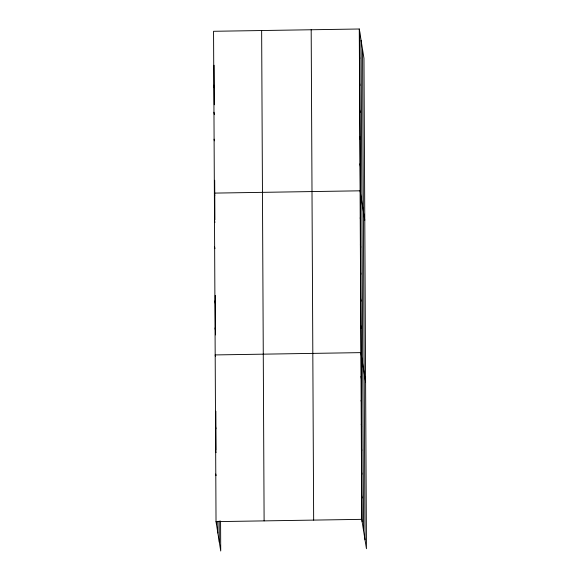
<?xml version="1.0" encoding="UTF-8"?>
<svg xmlns="http://www.w3.org/2000/svg" width="580" height="580" viewBox="0 0 580 580"><rect width="100%" height="100%" fill="white"/><g stroke="black" fill="none" stroke-linecap="round" stroke-linejoin="round"><path stroke-width="0.87" d="M359.274 29L361.739 519.346L366.444 548.709L363.972 58.362L359.274 29L213.556 31.291L216.028 521.637L220.726 551L220.574 521.007M216.028 521.637L361.739 519.346M359.404 55.97L359.803 58.442M359.542 82.94L359.941 85.405M359.68 109.91L360.071 112.375M359.817 136.873L360.209 139.345M359.948 163.843L360.347 166.315M364.791 220.175L360.086 190.813L214.375 193.104L214.767 195.576M360.224 217.783L360.615 220.255M360.354 244.753L360.753 247.225M360.492 271.723L360.89 274.195M360.63 298.693L361.021 301.158M360.767 325.663L361.159 328.128M365.603 381.988L360.898 352.625L215.187 354.924L215.448 356.57M361.021 376.449L361.412 378.914M361.137 400.265L361.536 402.73M361.26 424.082L361.659 426.547M361.376 447.898L361.775 450.363M361.5 471.714L361.898 474.186M361.623 495.53L362.014 498.002M213.832 85.231L214.223 87.703M213.962 112.201L214.361 114.666M214.1 139.171L214.361 140.817M214.506 220.074L214.905 222.546M214.643 247.044L214.905 248.689M214.912 300.984L215.311 303.449M215.049 327.954L215.448 330.419M215.542 426.373L215.941 428.837M215.666 450.189L216.064 452.661M215.789 474.005L216.05 475.651M362.551 49.489L365.023 539.835M361.086 40.346L363.558 530.693M359.665 31.472L362.137 521.819M311.185 29.754L313.657 520.101M261.645 30.537L264.11 520.884M219.204 520.956L219.305 542.126M217.783 521.514L217.841 532.984M214.114 65.228L214.31 104.777M214.694 180.293L214.89 219.849M215.267 295.365L215.47 334.914M215.854 411.198L216.05 450.015M216.405 521.463L216.42 524.11"/></g></svg>
